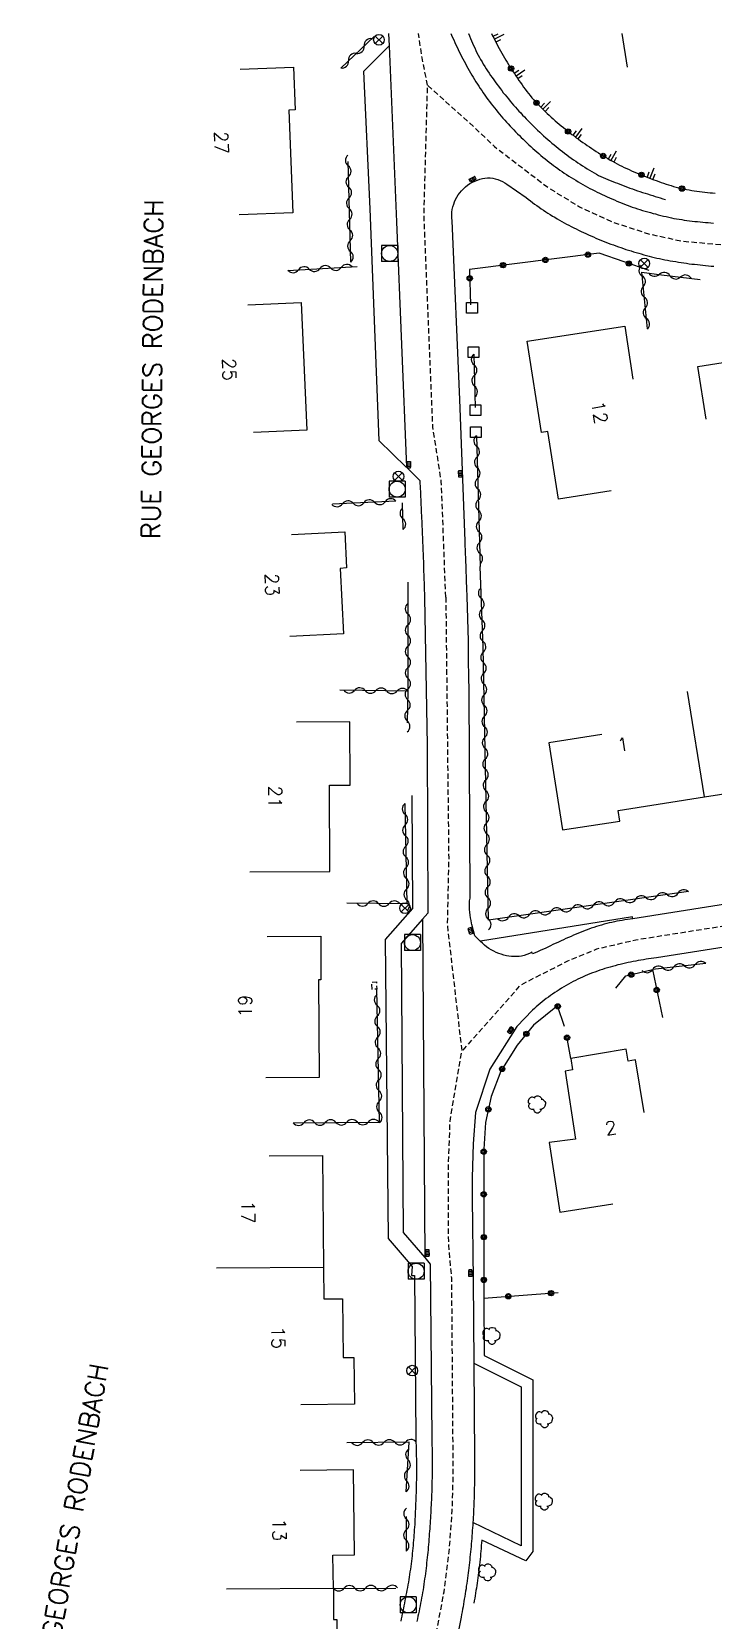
# Model space of a CAD drawing. Header units: millimetres. Extents: x 150037 to 150985, y 153000 to 154000.
# Drawn here: x 150324.9 to 150388.6, y 153851.5 to 154000.1 of the extents above; entities that cross this region are included whole.
import ezdxf
from ezdxf.enums import TextEntityAlignment as Align

# ---------------------------------------------------------------- set-up
doc = ezdxf.new("R2010")
doc.units = ezdxf.units.MM
doc.linetypes.add('DASHED', pattern=[0.75, 0.5, -0.25])
doc.layers.get('0').update_dxf_attribs({"linetype": 'CONTINUOUS'})
for name, color, linetype in [('W0001', 6, 'DASHED'), ('W0008', 7, 'CONTINUOUS'), ('W0017', 7, 'CONTINUOUS'), ('W0100', 7, 'CONTINUOUS'), ('W0112', 1, 'DASHED'), ('W0211', 2, 'CONTINUOUS'), ('W0300', 7, 'CONTINUOUS'), ('W0310', 3, 'CONTINUOUS'), ('W0322', 7, 'CONTINUOUS'), ('W0400', 7, 'CONTINUOUS'), ('W0420', 7, 'CONTINUOUS'), ('W0469', 7, 'CONTINUOUS'), ('W0989', 7, 'CONTINUOUS'), ('W0991', 7, 'CONTINUOUS'), ('W1102', 7, 'CONTINUOUS')]:
    doc.layers.add(name, color=color, linetype=linetype)
doc.styles.get("Standard").update_dxf_attribs({"font": 'romans.shx', "width": 0.85})

# ---------------------------------------------------------------- blocks, each defined once
blk = doc.blocks.new('T400')
for p, q in [((-0.15, 0.3), (0.15, 0.3)), ((-0.15, -0.25), (-0.15, 0.3)), ((-0.15, 0.15), (0.15, 0.15)), ((-0.15, 0), (0.15, 0)), ((0.15, 0.3), (0.15, -0.25)), ((-0.15, -0.15), (0.15, -0.15)), ((-0.15, -0.25), (-0.15, -0.3)), ((-0.15, -0.3), (0.15, -0.3)), ((0.15, -0.3), (0.15, -0.25))]:
    blk.add_line(p, q)
blk = doc.blocks.new('T300')
for p, q in [((-0.8, 0.51), (-0.86, 0.34)), ((-0.86, 0.34), (-0.86, 0.17)), ((-0.86, 0.17), (-0.74, 0.06)), ((-0.69, 0.63), (-0.8, 0.51)), ((-0.8, -0.06), (-0.74, 0.06)), ((-0.74, 0.06), (-0.69, 0.11)), ((-0.57, 0.69), (-0.69, 0.63)), ((-0.46, 0.69), (-0.57, 0.69)), ((-0.29, 0.63), (-0.46, 0.69)), ((-0.29, 0.63), (-0.17, 0.74)), ((-0.23, 0.57), (-0.29, 0.63)), ((-0.17, 0.74), (-0.06, 0.8)), ((-0.06, 0.8), (0.06, 0.8)), ((0.06, 0.8), (0.23, 0.74)), ((0.23, 0.74), (0.34, 0.63)), ((0.34, 0.63), (0.4, 0.51)), ((0.46, 0.46), (0.34, 0.46)), ((0.4, 0.51), (0.4, 0.46)), ((0.57, 0.4), (0.46, 0.46)), ((0.57, 0.4), (0.69, 0.29)), ((0.69, 0.29), (0.74, 0.17)), ((0.74, 0.06), (0.69, -0.17)), ((0.74, 0.17), (0.74, 0.06)), ((-0.8, -0.17), (-0.8, -0.06)), ((-0.8, -0.23), (-0.8, -0.17)), ((-0.74, -0.34), (-0.8, -0.23)), ((-0.69, -0.4), (-0.74, -0.34)), ((-0.51, -0.46), (-0.69, -0.4)), ((-0.4, -0.46), (-0.51, -0.46)), ((-0.4, -0.46), (-0.34, -0.46)), ((-0.34, -0.46), (-0.34, -0.4)), ((-0.34, -0.51), (-0.34, -0.46)), ((-0.29, -0.63), (-0.34, -0.51)), ((-0.17, -0.74), (-0.29, -0.63)), ((-0.06, -0.8), (-0.17, -0.74)), ((0.06, -0.8), (-0.06, -0.8)), ((0.17, -0.74), (0.06, -0.8)), ((0.23, -0.69), (0.17, -0.74)), ((0.29, -0.46), (0.23, -0.46)), ((0.29, -0.63), (0.23, -0.69)), ((0.46, -0.4), (0.29, -0.46)), ((0.34, -0.51), (0.29, -0.63)), ((0.34, -0.51), (0.34, -0.46)), ((0.57, -0.34), (0.46, -0.4)), ((0.63, -0.29), (0.57, -0.34)), ((0.69, -0.17), (0.63, -0.29))]:
    blk.add_line(p, q)
blk = doc.blocks.new('T420')
for p, q in [((0.75, 0.75), (-0.75, 0.75)), ((-0.75, 0.75), (-0.75, -0.75)), ((0.75, 0.75), (0.75, -0.75)), ((0.75, -0.75), (-0.75, -0.75))]:
    blk.add_line(p, q)
blk.add_ellipse((0, 0), major_axis=(-0.53, 0.53), ratio=1, start_param=3.926991, end_param=10.210176)
blk = doc.blocks.new('t322o')
at = {"color": 0, "linetype": 'Continuous'}
for radius in [0.25, 0.15]:
    blk.add_circle((0, 0), radius, dxfattribs=at)
blk = doc.blocks.new('t310o')
at = {"color": 0, "linetype": 'Continuous'}
for centre, start, end in [((-0.5, 0.38), 216.8699, 323.1304), ((0.5, -0.37), 36.8699, 143.1303)]:
    blk.add_arc(centre, 0.625, start, end, dxfattribs=at)
blk = doc.blocks.new('t112o')
at = {"color": 0, "linetype": 'Continuous'}
for p, q in [((-0.5, 0.5), (0.5, 0.5)), ((-0.5, -0.5), (-0.5, 0.5)), ((0.5, 0.5), (0.5, -0.5)), ((0.5, -0.5), (-0.5, -0.5))]:
    blk.add_line(p, q, dxfattribs=at)
blk = doc.blocks.new('t211o')
at = {"color": 0, "linetype": 'Continuous'}
for p, q in [((-0.29, 0.5), (-0.29, 0)), ((0, 1), (0, 0)), ((0.29, 0.5), (0.29, 0))]:
    blk.add_line(p, q, dxfattribs=at)
blk = doc.blocks.new('T469')
at = {"color": 0, "linetype": 'Continuous', "flags": 128}
for points in [[(-0.35, 0.35), (0.35, -0.35)], [(-0.35, -0.35), (0.35, 0.35)]]:
    blk.add_lwpolyline(points, dxfattribs=at)
at = {"color": 0, "linetype": 'Continuous'}
blk.add_circle((0, 0), 0.5, dxfattribs=at)

msp = doc.modelspace()

# ---------------------------------------------------------------- linework, layer by layer
at = {"layer": 'W0001', "flags": 128}
for points in [[(150361.91, 153995.14), (150361.39, 153997.71), (150361.05, 154000)], [(150363.61, 153947.25), (150363.19, 153958.07), (150362.4, 153963.16), (150361.57, 153982.99), (150361.91, 153995.14), (150366.3, 153991.19), (150368.18, 153989.4), (150370.65, 153987.5), (150373.27, 153985.51), (150376.11, 153983.78), (150379.22, 153982.34), (150382.69, 153981.21), (150385.74, 153980.56), (150390.05, 153980.18), (150394.17, 153980.36), (150398.41, 153981), (150402.99, 153981.73), (150434.66, 153986.77), (150462.8, 153991.26), (150470.88, 153992.75), (150478.12, 153994.47), (150478.15, 153995.49), (150477.91, 154000)], [(150363.61, 153947.25), (150363.88, 153922.83), (150363.74, 153916.66), (150365.11, 153904.75), (150370.61, 153910.98), (150375.01, 153913.22), (150377.74, 153914.35), (150381.37, 153915.2), (150399.65, 153918.09), (150430.29, 153922.96), (150462.44, 153928.06), (150475.73, 153930.15), (150479.24, 153930.6), (150481.09, 153930.57), (150482.97, 153930.09)], [(150371.04, 153758.8), (150365.93, 153764.36), (150363.06, 153767.02), (150360.11, 153769.97), (150356.93, 153773.89), (150354.42, 153778.07), (150352.39, 153782.46), (150350.64, 153787.56), (150349.54, 153792.76), (150349, 153796.59), (150348.71, 153801.53), (150348.81, 153806.25), (150349.02, 153811.19), (150349.46, 153814.05), (150350.15, 153817.37), (150351.05, 153820.59), (150352.12, 153823.73), (150353.58, 153827.26), (150355.2, 153830.71), (150356.95, 153834.23), (150358.8, 153837.64), (150360.17, 153841.16), (150361.07, 153843.92), (150362.02, 153847.3), (150362.8, 153850.74), (150363.45, 153854.21), (150363.96, 153858.34), (150364.21, 153861.8), (150364.31, 153865.26), (150364.23, 153875.34), (150364.17, 153883.55), (150363.88, 153886.63), (150363.85, 153893.7), (150364.01, 153898.24), (150365.11, 153904.75)]]:
    msp.add_lwpolyline(points, dxfattribs=at)
at = {"layer": 'W0008', "flags": 128}
for points in [[(150358.26, 154000), (150358.31, 153998.83), (150358.99, 153982.37), (150359.92, 153959.41), (150361.17, 153958.16), (150361.19, 153957.9), (150361.2, 153957.65), (150361.21, 153957.4), (150361.23, 153957.15), (150361.24, 153956.89), (150361.25, 153956.64), (150361.26, 153956.39), (150361.28, 153956.14), (150361.29, 153955.89), (150361.3, 153955.63), (150361.31, 153955.38), (150361.32, 153955.13), (150361.33, 153954.88), (150361.35, 153954.62), (150361.36, 153954.37), (150361.37, 153954.12), (150361.38, 153953.87), (150361.39, 153953.61), (150361.4, 153953.36), (150361.41, 153953.11), (150361.42, 153952.86), (150361.43, 153952.6), (150361.44, 153952.35), (150361.45, 153952.1), (150361.46, 153951.85), (150361.47, 153951.6), (150361.48, 153951.35), (150361.49, 153951.11), (150361.5, 153950.86), (150361.51, 153950.61), (150361.52, 153950.36), (150361.53, 153950.11), (150361.53, 153949.86), (150361.54, 153949.62), (150361.55, 153949.37), (150361.56, 153949.12), (150361.57, 153948.87), (150361.58, 153948.62), (150361.58, 153948.37), (150361.59, 153948.13), (150361.6, 153947.88), (150361.61, 153947.63), (150361.61, 153947.38), (150361.62, 153947.19)], [(150364.08, 154000), (150364.15, 153999.83), (150364.25, 153999.6), (150364.35, 153999.38), (150364.45, 153999.15), (150364.55, 153998.93), (150364.66, 153998.71), (150364.76, 153998.49), (150364.87, 153998.27), (150364.98, 153998.05), (150365.09, 153997.83), (150365.21, 153997.61), (150365.32, 153997.39), (150365.44, 153997.17), (150365.56, 153996.96), (150365.68, 153996.74), (150365.8, 153996.53), (150365.92, 153996.32), (150366.05, 153996.1), (150366.17, 153995.89), (150366.3, 153995.68), (150366.43, 153995.47), (150366.56, 153995.26), (150366.7, 153995.06), (150366.83, 153994.85), (150366.97, 153994.64), (150367.11, 153994.43), (150367.26, 153994.23), (150367.4, 153994.03), (150367.55, 153993.82), (150367.7, 153993.62), (150367.85, 153993.42), (150368, 153993.23), (150368.15, 153993.03), (150368.31, 153992.84), (150368.47, 153992.64), (150368.63, 153992.45), (150368.79, 153992.26), (150368.95, 153992.08), (150369.12, 153991.89), (150369.28, 153991.7), (150369.45, 153991.52), (150369.62, 153991.33), (150369.79, 153991.15), (150369.96, 153990.97), (150370.14, 153990.79), (150370.31, 153990.61), (150370.49, 153990.44), (150370.67, 153990.26), (150370.85, 153990.09), (150371.03, 153989.92), (150371.21, 153989.74), (150371.39, 153989.57), (150371.57, 153989.4), (150371.76, 153989.24), (150371.94, 153989.07), (150372.13, 153988.91), (150372.32, 153988.75), (150372.51, 153988.58), (150372.7, 153988.43), (150372.89, 153988.27), (150373.09, 153988.11), (150373.28, 153987.96), (150373.48, 153987.8), (150373.68, 153987.65), (150373.88, 153987.51), (150374.08, 153987.36), (150374.28, 153987.21), (150374.48, 153987.07), (150374.69, 153986.93), (150374.9, 153986.79), (150375.11, 153986.65), (150375.32, 153986.52), (150375.54, 153986.38), (150375.76, 153986.25), (150375.98, 153986.12), (150376.2, 153985.99), (150376.42, 153985.86), (150376.64, 153985.74), (150376.86, 153985.62), (150377.09, 153985.5), (150377.31, 153985.38), (150377.54, 153985.27), (150377.77, 153985.15), (150378, 153985.04), (150378.23, 153984.93), (150378.46, 153984.82), (150378.69, 153984.72), (150378.92, 153984.61), (150379.15, 153984.51), (150379.39, 153984.41), (150379.62, 153984.31), (150379.86, 153984.21), (150380.09, 153984.12), (150380.33, 153984.02), (150380.57, 153983.93), (150380.81, 153983.84), (150381.05, 153983.75), (150381.29, 153983.67), (150381.53, 153983.59), (150381.77, 153983.51), (150382.01, 153983.44), (150382.25, 153983.36), (150382.5, 153983.29), (150382.74, 153983.23), (150382.99, 153983.16), (150383.23, 153983.1), (150383.48, 153983.03), (150383.73, 153982.97), (150383.97, 153982.91), (150384.22, 153982.86), (150384.47, 153982.8), (150384.72, 153982.74), (150384.95, 153982.69), (150385.19, 153982.65), (150385.43, 153982.6), (150385.67, 153982.57), (150385.91, 153982.53), (150386.15, 153982.5), (150386.39, 153982.47), (150386.64, 153982.44), (150386.89, 153982.41), (150387.14, 153982.39), (150387.39, 153982.36), (150387.64, 153982.34), (150387.89, 153982.31), (150388.15, 153982.29), (150388.4, 153982.27), (150388.65, 153982.25)], [(150358.31, 153998.83), (150355.91, 153996.42), (150356.49, 153983.59), (150357.35, 153961.91), (150359.91, 153959.42)], [(150365.6, 153947.3), (150365.6, 153947.31), (150365.6, 153947.56), (150365.59, 153947.81), (150365.58, 153948.05), (150365.57, 153948.3), (150365.56, 153948.54), (150365.55, 153948.79), (150365.55, 153949.04), (150365.54, 153949.28), (150365.53, 153949.53), (150365.52, 153949.77), (150365.51, 153950.02), (150365.5, 153950.27), (150365.49, 153950.51), (150365.48, 153950.76), (150365.47, 153951), (150365.46, 153951.25), (150365.45, 153951.5), (150365.44, 153951.74), (150365.43, 153951.99), (150365.42, 153952.23), (150365.41, 153952.48), (150364.93, 153965.75), (150364.2, 153982.46), (150364.17, 153982.73), (150364.16, 153982.99), (150364.17, 153983.26), (150364.21, 153983.52), (150364.27, 153983.78), (150364.35, 153984.02), (150364.43, 153984.25), (150364.53, 153984.47), (150364.65, 153984.68), (150364.78, 153984.88), (150364.92, 153985.08), (150365.08, 153985.27), (150365.26, 153985.46), (150365.45, 153985.64), (150365.65, 153985.79), (150365.87, 153985.94), (150366.1, 153986.07), (150366.33, 153986.18), (150366.56, 153986.27), (150366.79, 153986.35), (150367.03, 153986.41), (150367.27, 153986.46), (150367.51, 153986.48), (150367.76, 153986.47), (150368.01, 153986.44), (150368.24, 153986.39), (150368.47, 153986.33), (150368.7, 153986.24), (150368.92, 153986.14), (150369.13, 153986.02), (150369.33, 153985.88), (150371.12, 153984.63), (150371.32, 153984.48), (150371.52, 153984.32), (150371.72, 153984.17), (150371.92, 153984.02), (150372.12, 153983.88), (150372.33, 153983.73), (150372.53, 153983.59), (150372.74, 153983.45), (150372.95, 153983.31), (150373.16, 153983.18), (150373.37, 153983.05), (150373.59, 153982.91), (150373.8, 153982.79), (150374.02, 153982.66), (150374.24, 153982.53), (150374.46, 153982.41), (150374.68, 153982.28), (150374.9, 153982.16), (150375.13, 153982.04), (150375.35, 153981.93), (150375.58, 153981.81), (150375.8, 153981.7), (150376.03, 153981.59), (150376.26, 153981.47), (150376.49, 153981.37), (150376.71, 153981.26), (150376.95, 153981.15), (150377.18, 153981.05), (150377.41, 153980.95), (150377.64, 153980.85), (150377.87, 153980.75), (150378.11, 153980.65), (150378.34, 153980.56), (150378.58, 153980.47), (150378.81, 153980.38), (150379.05, 153980.29), (150379.28, 153980.2), (150379.51, 153980.12), (150379.75, 153980.03), (150379.99, 153979.95), (150380.22, 153979.87), (150380.46, 153979.79), (150380.7, 153979.72), (150380.94, 153979.64), (150381.17, 153979.57), (150381.41, 153979.5), (150381.65, 153979.43), (150381.89, 153979.36), (150382.14, 153979.29), (150382.38, 153979.23), (150382.62, 153979.16), (150382.86, 153979.1), (150383.1, 153979.04), (150383.35, 153978.98), (150383.6, 153978.92), (150383.85, 153978.87), (150384.1, 153978.82), (150384.35, 153978.77), (150384.6, 153978.72), (150384.85, 153978.68), (150385.11, 153978.64), (150385.36, 153978.6), (150385.61, 153978.56), (150385.87, 153978.52), (150386.12, 153978.49), (150386.37, 153978.45), (150386.63, 153978.42), (150386.88, 153978.39), (150387.14, 153978.36), (150387.39, 153978.33), (150387.65, 153978.3), (150387.91, 153978.28), (150388.17, 153978.25), (150388.43, 153978.23), (150388.69, 153978.21)], [(150361.62, 153947.19), (150361.87, 153933.41), (150361.92, 153917.69), (150361.43, 153917.14), (150361.64, 153885.47), (150362.16, 153884.85), (150362.3, 153868.65), (150362.3, 153868.4), (150362.31, 153868.14), (150362.31, 153867.89), (150362.32, 153867.64), (150362.32, 153867.38), (150362.33, 153867.13), (150362.33, 153866.87), (150362.33, 153866.62), (150362.33, 153866.36), (150362.33, 153866.11), (150362.33, 153865.85), (150362.33, 153865.6), (150362.33, 153865.34), (150362.32, 153865.09), (150362.32, 153864.83), (150362.31, 153864.58), (150362.31, 153864.33), (150362.3, 153864.07), (150362.29, 153863.82), (150362.29, 153863.56), (150362.28, 153863.31), (150362.27, 153863.05), (150362.26, 153862.81), (150362.25, 153862.56), (150362.24, 153862.31), (150362.22, 153862.07), (150362.21, 153861.82), (150362.2, 153861.58), (150362.19, 153861.33), (150362.17, 153861.09), (150362.16, 153860.84), (150362.14, 153860.59), (150362.12, 153860.35), (150362.11, 153860.1), (150362.09, 153859.86), (150362.07, 153859.61), (150362.05, 153859.37), (150362.03, 153859.12), (150362.01, 153858.87), (150361.99, 153858.63), (150361.97, 153858.38), (150361.95, 153858.14), (150361.92, 153857.89), (150361.9, 153857.65), (150361.88, 153857.4), (150361.85, 153857.16), (150361.82, 153856.91), (150361.79, 153856.67), (150361.77, 153856.41), (150361.73, 153856.16), (150361.7, 153855.91), (150361.67, 153855.65), (150361.63, 153855.4), (150361.59, 153855.15), (150361.56, 153854.9), (150361.52, 153854.64), (150361.48, 153854.39), (150361.43, 153854.14), (150361.39, 153853.89), (150361.35, 153853.63), (150361.3, 153853.38), (150361.25, 153853.13), (150361.21, 153852.88), (150361.16, 153852.64), (150361.11, 153852.39), (150361.06, 153852.15), (150361.01, 153851.91), (150360.96, 153851.66), (150360.91, 153851.42)], [(150409.85, 153921.7), (150381.09, 153917.16), (150380.84, 153917.12), (150380.6, 153917.09), (150380.35, 153917.05), (150380.11, 153917.01), (150379.86, 153916.97), (150379.62, 153916.93), (150379.38, 153916.88), (150379.14, 153916.82), (150378.9, 153916.77), (150378.66, 153916.71), (150378.42, 153916.65), (150378.18, 153916.58), (150377.93, 153916.51), (150377.69, 153916.44), (150377.45, 153916.36), (150377.21, 153916.27), (150376.98, 153916.19), (150376.74, 153916.1), (150376.5, 153916), (150376.27, 153915.91), (150376.03, 153915.81), (150375.8, 153915.72), (150375.56, 153915.62), (150375.32, 153915.52), (150375.09, 153915.42), (150374.85, 153915.31), (150374.62, 153915.2), (150374.39, 153915.09), (150374.16, 153914.97), (150373.63, 153914.75), (150373.39, 153914.63), (150373.14, 153914.51), (150372.9, 153914.39), (150372.65, 153914.28), (150372.42, 153914.18), (150372.19, 153914.08), (150371.97, 153913.98), (150371.73, 153913.89), (150371.66, 153914.03), (150371.43, 153913.91), (150371.2, 153913.81), (150370.95, 153913.73), (150370.7, 153913.67), (150370.47, 153913.63), (150370.23, 153913.62), (150370, 153913.62), (150369.76, 153913.63), (150369.52, 153913.66), (150369.28, 153913.71), (150369.04, 153913.77), (150368.8, 153913.84), (150368.56, 153913.92), (150368.32, 153914.01), (150368.09, 153914.12), (150367.86, 153914.25), (150367.64, 153914.39), (150367.43, 153914.54), (150367.23, 153914.71), (150367.04, 153914.88), (150366.84, 153915.05), (150366.67, 153915.22), (150366.5, 153915.39), (150366.34, 153915.56), (150366.03, 153916.63), (150366.01, 153916.76), (150365.97, 153917), (150365.93, 153917.25), (150365.89, 153917.5), (150365.86, 153917.77), (150365.83, 153918.03), (150365.82, 153918.3), (150365.82, 153918.56), (150365.84, 153918.83), (150365.88, 153919.09), (150365.79, 153938.57), (150365.78, 153938.8), (150365.78, 153939.04), (150365.77, 153939.27), (150365.77, 153939.5), (150365.76, 153939.73), (150365.76, 153939.96), (150365.75, 153940.2), (150365.75, 153940.45), (150365.74, 153940.69), (150365.74, 153940.94), (150365.74, 153941.19), (150365.73, 153941.44), (150365.73, 153941.69), (150365.73, 153941.93), (150365.73, 153942.18), (150365.73, 153942.43), (150365.72, 153942.68), (150365.72, 153942.93), (150365.72, 153943.18), (150365.6, 153947.3)], [(150360.44, 153928.71), (150360.5, 153918.13), (150357.95, 153915.24), (150358.22, 153887.26), (150360.46, 153884.64), (150360.41, 153883.79), (150360.69, 153883.78), (150360.81, 153868.62), (150360.81, 153868.37), (150360.82, 153868.13), (150360.83, 153867.88), (150360.84, 153867.63), (150360.84, 153867.39), (150360.85, 153867.14), (150360.85, 153866.9), (150360.86, 153866.65), (150360.86, 153866.4), (150360.86, 153866.16), (150360.86, 153865.91), (150360.86, 153865.66), (150360.86, 153865.42), (150360.86, 153865.17), (150360.86, 153864.93), (150360.86, 153864.68), (150360.85, 153864.43), (150360.85, 153864.19), (150360.84, 153863.94), (150360.84, 153863.7), (150360.83, 153863.45), (150360.82, 153863.2), (150360.81, 153862.96), (150360.8, 153862.71), (150360.79, 153862.46), (150360.78, 153862.22), (150360.77, 153861.97), (150360.76, 153861.72), (150360.75, 153861.48), (150360.74, 153861.23), (150360.72, 153860.99), (150360.71, 153860.74), (150360.7, 153860.49), (150360.68, 153860.25), (150360.66, 153860), (150360.65, 153859.76), (150360.63, 153859.51), (150360.61, 153859.27), (150360.59, 153859.02), (150360.57, 153858.77), (150360.55, 153858.53), (150360.53, 153858.28), (150360.5, 153858.04), (150360.48, 153857.79), (150360.45, 153857.55), (150360.42, 153857.3), (150360.4, 153857.06), (150360.37, 153856.81), (150360.33, 153856.57), (150360.3, 153856.32), (150360.26, 153856.07), (150360.23, 153855.83), (150360.19, 153855.58), (150360.15, 153855.34), (150360.11, 153855.09), (150360.06, 153854.85), (150360.02, 153854.6), (150359.98, 153854.36), (150359.93, 153854.12), (150359.88, 153853.87), (150359.84, 153853.63), (150359.79, 153853.39), (150359.74, 153853.14), (150359.69, 153852.9), (150359.64, 153852.66), (150359.59, 153852.41), (150359.54, 153852.17), (150359.5, 153851.92), (150359.45, 153851.68), (150359.4, 153851.44)], [(150381.08, 153917.15), (150381.08, 153917.35), (150366.84, 153915.06)], [(150402.71, 153916.57), (150383.32, 153913.5), (150383.07, 153913.47), (150382.83, 153913.44), (150382.58, 153913.41), (150382.34, 153913.37), (150382.1, 153913.33), (150381.86, 153913.29), (150381.61, 153913.25), (150381.37, 153913.21), (150381.13, 153913.16), (150380.89, 153913.11), (150380.65, 153913.06), (150380.41, 153913.01), (150380.17, 153912.95), (150379.93, 153912.9), (150379.69, 153912.84), (150379.45, 153912.77), (150379.21, 153912.71), (150378.97, 153912.64), (150378.73, 153912.57), (150378.49, 153912.5), (150378.26, 153912.43), (150378.02, 153912.35), (150377.79, 153912.27), (150377.55, 153912.18), (150377.32, 153912.1), (150377.09, 153912.01), (150376.86, 153911.91), (150376.63, 153911.81), (150376.4, 153911.71), (150376.17, 153911.61), (150375.95, 153911.5), (150375.73, 153911.39), (150375.51, 153911.28), (150375.29, 153911.16), (150375.07, 153911.04), (150374.86, 153910.92), (150374.64, 153910.79), (150374.43, 153910.66), (150374.22, 153910.53), (150374.01, 153910.4), (150373.81, 153910.26), (150373.6, 153910.12), (150373.4, 153909.99), (150373.21, 153909.84), (150373.01, 153909.7), (150372.82, 153909.55), (150372.62, 153909.4), (150372.44, 153909.25), (150372.25, 153909.09), (150372.07, 153908.93), (150371.89, 153908.77), (150371.71, 153908.6), (150370.24, 153907.07), (150367.73, 153903.09), (150366.4, 153899.04), (150366.16, 153896.11), (150366.07, 153892.97), (150366.08, 153890.99), (150366.17, 153883.4), (150366.22, 153875.58), (150366.3, 153866.77), (150366.3, 153866.51), (150366.3, 153866.25), (150366.3, 153866), (150366.3, 153865.74), (150366.3, 153865.48), (150366.29, 153865.22), (150366.29, 153864.96), (150366.29, 153864.71), (150366.28, 153864.45), (150366.28, 153864.19), (150366.27, 153863.93), (150366.27, 153863.68), (150366.26, 153863.42), (150366.25, 153863.17), (150366.25, 153862.92), (150366.24, 153862.67), (150366.23, 153862.43), (150366.22, 153862.18), (150366.21, 153861.93), (150366.2, 153861.68), (150366.19, 153861.43), (150366.18, 153861.19), (150366.16, 153860.94), (150366.14, 153860.69), (150366.13, 153860.44), (150366.11, 153860.19), (150366.09, 153859.94), (150366.07, 153859.69), (150366.05, 153859.44), (150366.03, 153859.19), (150366.01, 153858.94), (150365.99, 153858.69), (150365.97, 153858.44), (150365.95, 153858.2), (150365.92, 153857.95), (150365.9, 153857.7), (150365.87, 153857.45), (150365.85, 153857.2), (150365.82, 153856.95), (150365.79, 153856.7), (150365.76, 153856.45), (150365.73, 153856.2), (150365.7, 153855.96), (150365.67, 153855.71), (150365.64, 153855.46), (150365.6, 153855.22), (150365.57, 153854.98), (150365.53, 153854.74), (150365.5, 153854.49), (150365.46, 153854.25), (150365.42, 153854.01), (150365.38, 153853.77), (150365.34, 153853.52), (150365.3, 153853.28), (150365.26, 153853.04), (150365.22, 153852.8), (150365.18, 153852.56), (150365.14, 153852.32), (150365.09, 153852.08), (150365.05, 153851.83), (150364.58, 153849.51)], [(150367.16, 153881.67), (150367.21, 153876.31), (150371.76, 153874.02), (150371.75, 153857.96), (150371.1, 153857.09), (150366.97, 153859.03), (150366.95, 153858.78), (150366.93, 153858.52), (150366.91, 153858.26), (150366.88, 153858.01), (150366.86, 153857.75), (150366.84, 153857.49), (150366.81, 153857.24), (150366.78, 153856.98), (150366.75, 153856.73), (150366.73, 153856.47), (150366.69, 153856.21), (150366.66, 153855.98), (150366.63, 153855.74), (150366.6, 153855.5), (150366.57, 153855.26), (150366.54, 153855.02), (150366.5, 153854.78), (150366.47, 153854.54), (150366.43, 153854.31), (150366.39, 153854.07), (150366.35, 153853.83), (150366.31, 153853.59), (150366.27, 153853.36), (150366.23, 153853.12)]]:
    msp.add_lwpolyline(points, dxfattribs=at)
at = {"layer": 'W0017', "flags": 128}
for points in [[(150361.43, 153917.14), (150359.43, 153914.84), (150359.63, 153887.8), (150361.64, 153885.47)], [(150366.22, 153875.58), (150370.66, 153873.36), (150370.66, 153858.49), (150366.14, 153860.68)]]:
    msp.add_lwpolyline(points, dxfattribs=at)
at = {"layer": 'W0100', "flags": 128}
for points in [[(150380.6, 153996.83), (150380.1, 154000)], [(150344.37, 153996.65), (150349.36, 153996.84), (150349.52, 153992.84), (150348.92, 153992.8), (150349.29, 153983.21), (150344.29, 153983.02)], [(150345.09, 153974.61), (150350.09, 153974.83), (150350.61, 153962.88), (150345.62, 153962.66)], [(150379.09, 153957.19), (150374.15, 153956.41), (150373.15, 153962.76), (150372.57, 153962.67), (150371.22, 153971.21), (150380.34, 153972.6), (150381.09, 153967.66)], [(150387.96, 153963.89), (150387.18, 153968.82), (150394.3, 153969.95), (150393.96, 153972.18), (150398.28, 153972.86), (150399.06, 153967.92)], [(150349.18, 153953.13), (150354.18, 153953.36), (150354.33, 153949.99), (150353.73, 153949.94), (150354.03, 153943.81), (150349.03, 153943.56)], [(150345.27, 153921.54), (150352.77, 153921.58), (150352.72, 153929.65), (150354.68, 153929.66), (150354.65, 153935.58), (150349.65, 153935.55)], [(150378.19, 153934.39), (150373.25, 153933.61), (150374.53, 153925.47), (150379.89, 153926.29), (150379.73, 153927.29), (150387.79, 153928.56), (150397.03, 153930.01), (150397.23, 153929), (150402.54, 153929.85), (150401.75, 153934.79)], [(150346.91, 153915.52), (150351.91, 153915.55), (150351.93, 153911.46), (150351.72, 153911.46), (150351.77, 153902.31), (150346.77, 153902.28)], [(150382.16, 153899.03), (150381.34, 153903.96), (150380.66, 153903.85), (150380.48, 153904.95), (150375.3, 153904.08), (150375.45, 153903.03), (150374.76, 153902.92), (150375.75, 153896.54), (150373.28, 153896.22), (150374.29, 153889.72), (150379.23, 153890.49)], [(150347.09, 153894.98), (150352.09, 153895.02), (150352.16, 153884.55), (150352.2, 153881.6), (150353.96, 153881.61), (150354.02, 153876.12), (150355.02, 153876.11), (150355.06, 153871.75), (150350.06, 153871.7)], [(150353.1, 153854.52), (150353.06, 153857.64), (150355.06, 153857.66), (150354.98, 153865.6), (150349.98, 153865.55)], [(150353.1, 153854.5), (150353.12, 153851.61), (150353.42, 153851.61), (150353.46, 153843.65), (150348.46, 153843.62)]]:
    msp.add_lwpolyline(points, dxfattribs=at)
at = {"layer": 'W0112', "flags": 128}
msp.add_lwpolyline([(150356.71, 153910.56), (150356.67, 153911.24), (150357.12, 153911.27), (150357.16, 153910.59)], close=True, dxfattribs=at)
at = {"layer": 'W0211', "flags": 128}
msp.add_lwpolyline([(150365.72, 154000), (150365.73, 153999.99), (150365.82, 153999.76), (150365.91, 153999.53), (150366, 153999.31), (150366.1, 153999.08), (150366.2, 153998.85), (150366.31, 153998.63), (150366.41, 153998.41), (150366.52, 153998.19), (150366.64, 153997.97), (150366.75, 153997.75), (150366.87, 153997.54), (150367, 153997.32), (150367.12, 153997.11), (150367.25, 153996.9), (150367.38, 153996.69), (150367.52, 153996.49), (150367.66, 153996.28), (150367.8, 153996.07), (150367.95, 153995.86), (150368.09, 153995.66), (150368.24, 153995.45), (150368.38, 153995.25), (150368.53, 153995.05), (150368.69, 153994.85), (150368.84, 153994.65), (150368.99, 153994.45), (150369.15, 153994.25), (150369.31, 153994.06), (150369.47, 153993.87), (150369.63, 153993.67), (150369.79, 153993.48), (150369.95, 153993.29), (150370.12, 153993.1), (150370.28, 153992.92), (150370.45, 153992.73), (150370.62, 153992.55), (150370.79, 153992.36), (150370.96, 153992.18), (150371.13, 153992), (150371.31, 153991.82), (150371.49, 153991.64), (150371.66, 153991.46), (150371.84, 153991.28), (150372.02, 153991.11), (150372.2, 153990.93), (150372.39, 153990.76), (150372.57, 153990.59), (150372.76, 153990.41), (150372.95, 153990.24), (150373.14, 153990.07), (150373.34, 153989.9), (150373.53, 153989.74), (150373.73, 153989.57), (150373.92, 153989.41), (150374.12, 153989.25), (150374.32, 153989.09), (150374.52, 153988.94), (150374.72, 153988.78), (150374.93, 153988.63), (150375.13, 153988.48), (150375.34, 153988.33), (150375.55, 153988.18), (150375.76, 153988.03), (150375.97, 153987.89), (150376.18, 153987.75), (150376.39, 153987.61), (150376.61, 153987.47), (150376.82, 153987.33), (150377.04, 153987.2), (150377.26, 153987.07), (150377.48, 153986.94), (150377.69, 153986.82), (150377.9, 153986.71), (150378.12, 153986.6), (150378.33, 153986.5), (150378.55, 153986.41), (150378.77, 153986.32), (150378.99, 153986.23), (150379.22, 153986.14), (150379.44, 153986.05), (150379.66, 153985.97), (150379.9, 153985.88), (150380.13, 153985.79), (150380.36, 153985.7), (150380.6, 153985.62), (150380.83, 153985.53), (150381.07, 153985.45), (150381.3, 153985.36), (150381.54, 153985.28), (150381.77, 153985.2), (150382.01, 153985.12), (150382.24, 153985.04), (150382.48, 153984.97), (150382.72, 153984.89), (150382.96, 153984.82), (150383.19, 153984.74), (150383.43, 153984.67), (150383.67, 153984.6), (150383.91, 153984.53), (150384.15, 153984.46)], dxfattribs=at)
at = {"layer": 'W0310', "flags": 128}
for points in [[(150353.79, 153996.75), (150356.91, 153999.69)], [(150354.73, 153978.6), (150354.47, 153988.01)], [(150348.84, 153977.82), (150355.33, 153978.18)], [(150382.48, 153972.34), (150381.94, 153977.66), (150383.78, 153977.42), (150387.41, 153976.97)], [(150366.22, 153969.99), (150366.36, 153965.01)], [(150366.47, 153962.36), (150366.82, 153950.11)], [(150358.94, 153956.24), (150353, 153955.94)], [(150359.63, 153953.59), (150359.55, 153956.09)], [(150386.32, 153919.7), (150367.59, 153917.04), (150367.11, 153942.53), (150366.82, 153950.11)], [(150360.06, 153948.66), (150360.06, 153938.48), (150360.01, 153935.5)], [(150360.06, 153938.47), (150353.69, 153938.54)], [(150359.77, 153927.94), (150359.96, 153918.57), (150354.34, 153918.61)], [(150387.93, 153912.99), (150382.93, 153912.43)], [(150349.34, 153898.06), (150357.42, 153898.15), (150357.16, 153910.58)], [(150359.89, 153863.56), (150360.18, 153868.2), (150354.36, 153868.15)], [(150359.92, 153858.01), (150359.93, 153861.23)], [(150353.1, 153854.52), (150358.95, 153854.55)]]:
    msp.add_lwpolyline(points, dxfattribs=at)
at = {"layer": 'W0322', "flags": 128}
for points in [[(150367.89, 154000), (150367.93, 153999.9), (150368.04, 153999.68), (150368.15, 153999.45), (150368.26, 153999.23), (150368.37, 153999.01), (150368.48, 153998.79), (150368.6, 153998.57), (150368.72, 153998.36), (150368.84, 153998.14), (150368.96, 153997.93), (150369.09, 153997.71), (150369.21, 153997.5), (150369.34, 153997.29), (150369.48, 153997.08), (150369.61, 153996.87), (150369.75, 153996.65), (150369.89, 153996.44), (150370.03, 153996.23), (150370.17, 153996.02), (150370.31, 153995.81), (150370.45, 153995.6), (150370.59, 153995.39), (150370.74, 153995.18), (150370.89, 153994.98), (150371.04, 153994.77), (150371.19, 153994.57), (150371.35, 153994.37), (150371.51, 153994.17), (150371.67, 153993.98), (150371.84, 153993.79), (150372.01, 153993.6), (150372.18, 153993.41), (150372.36, 153993.23), (150372.54, 153993.05), (150372.72, 153992.87), (150372.9, 153992.69), (150373.08, 153992.51), (150373.27, 153992.34), (150373.46, 153992.17), (150373.64, 153992), (150373.83, 153991.83), (150374.02, 153991.66), (150374.22, 153991.5), (150374.41, 153991.34), (150374.61, 153991.18), (150374.8, 153991.02), (150375, 153990.86), (150375.2, 153990.7), (150375.4, 153990.55), (150375.6, 153990.4), (150375.8, 153990.24), (150376.01, 153990.09), (150376.21, 153989.95), (150376.42, 153989.8), (150376.63, 153989.65), (150376.84, 153989.51), (150377.05, 153989.37), (150377.26, 153989.23), (150377.47, 153989.09), (150377.68, 153988.95), (150377.9, 153988.81), (150378.11, 153988.67), (150378.33, 153988.54), (150378.54, 153988.41), (150378.76, 153988.28), (150378.97, 153988.15), (150379.19, 153988.03), (150379.41, 153987.91), (150379.63, 153987.79), (150379.85, 153987.68), (150380.08, 153987.57), (150380.3, 153987.46), (150380.53, 153987.36), (150380.75, 153987.25), (150380.98, 153987.15), (150381.21, 153987.05), (150381.44, 153986.96), (150381.67, 153986.86), (150381.9, 153986.77), (150382.13, 153986.67), (150382.36, 153986.58), (150382.59, 153986.49), (150382.83, 153986.4), (150383.06, 153986.31), (150383.29, 153986.23), (150383.52, 153986.14), (150383.75, 153986.06), (150383.98, 153985.98), (150384.22, 153985.9), (150384.45, 153985.82), (150384.69, 153985.75), (150384.92, 153985.68), (150385.16, 153985.61), (150385.4, 153985.55), (150385.64, 153985.5), (150385.88, 153985.44), (150386.12, 153985.39), (150386.36, 153985.35), (150386.61, 153985.31), (150386.85, 153985.27), (150387.09, 153985.23), (150387.34, 153985.2), (150387.58, 153985.16), (150387.83, 153985.14), (150388.07, 153985.11), (150388.32, 153985.09), (150388.56, 153985.07), (150388.81, 153985.05)], [(150382.62, 153977.81), (150377.96, 153979.43), (150365.83, 153977.91), (150365.92, 153974.59)], [(150379.52, 153910.66), (150380.44, 153911.81), (150382.93, 153912.43), (150383.89, 153907.94)], [(150374.7, 153907.07), (150374.06, 153909.03), (150371.82, 153907.21), (150370.29, 153905.35), (150368.76, 153902.92), (150367.86, 153900.54), (150367.31, 153898.1), (150367.16, 153895.61), (150367.17, 153881.68), (150374.13, 153882.19)], [(150375.3, 153904.08), (150374.93, 153906.14)]]:
    msp.add_lwpolyline(points, dxfattribs=at)
at = {"layer": 'W1102', "flags": 128}
for points in [[(150387.79, 153928.56), (150386.23, 153938.44)], [(150352.16, 153884.55), (150342.16, 153884.48)], [(150353.1, 153854.5), (150343.1, 153854.45)]]:
    msp.add_lwpolyline(points, dxfattribs=at)

# ---------------------------------------------------------------- block references
at = {"layer": 'W0112'}
for p in [(150366.06, 153974.33), (150366.2, 153970.17), (150366.38, 153964.74), (150366.41, 153962.68)]:
    msp.add_blockref('t112o', p, dxfattribs=at)
at = {"layer": 'W0211'}
for p, rotation in [((150368.15, 153999.44), 296.3805691028772), ((150370.18, 153996), 303.8416696067308), ((150372.69, 153992.9), 315.2600864059261), ((150375.73, 153990.3), 323.2788249039152), ((150379.06, 153988.1), 330.6806332892948), ((150382.7, 153986.45), 338.8691521270456)]:
    msp.add_blockref('t211o', p, dxfattribs=dict(at, rotation=rotation))
at = {"layer": 'W0300'}
for p in [(150372.18, 153899.79), (150367.93, 153878.14), (150372.85, 153870.35), (150372.83, 153862.63), (150367.53, 153856.01)]:
    msp.add_blockref('T300', p, dxfattribs=at)
at = {"layer": 'W0310'}
for p, rotation in [((150355.98, 153998.81), 43.29076449243657), ((150354.52, 153997.44), 43.29076449243657), ((150354.49, 153987.6), 91.53210906119942), ((150354.54, 153985.6), 91.53210906119942), ((150354.59, 153983.6), 91.53210906119942), ((150354.65, 153981.6), 91.53210906119942), ((150354.7, 153979.6), 91.53210906119942), ((150349.84, 153977.88), 3.198633357684835), ((150351.84, 153977.99), 3.198633357684835), ((150353.84, 153978.1), 3.198633357684835), ((150381.98, 153977.31), 95.72005309902586), ((150383.58, 153977.45), 352.7492326948146), ((150382.18, 153975.32), 95.72005309902586), ((150385.57, 153977.2), 352.9151272839123), ((150382.38, 153973.33), 95.72005309902586), ((150366.25, 153968.99), 271.5296237183953), ((150366.3, 153966.99), 271.5296237183953), ((150366.49, 153961.36), 271.6466030250138), ((150366.55, 153959.36), 271.6466030250138), ((150366.61, 153957.36), 271.6466030250138), ((150353.95, 153955.99), 182.911912264431), ((150355.95, 153956.09), 182.911912264431), ((150357.95, 153956.19), 182.911912264431), ((150359.6, 153954.59), 91.68411578259222), ((150366.67, 153955.36), 271.6466030250138), ((150366.72, 153953.36), 271.6466030250138), ((150366.78, 153951.36), 271.6466030250138), ((150366.93, 153947.12), 92.2350786822523), ((150360.06, 153945.66), 269.9602755858476), ((150367.01, 153945.12), 92.2350786822523), ((150360.06, 153943.66), 269.9602755858476), ((150367.09, 153943.12), 92.2350786822523), ((150360.06, 153941.66), 269.9602755858476), ((150367.14, 153941.12), 91.07658694170867), ((150360.06, 153939.66), 269.9602755858476), ((150367.18, 153939.12), 91.07658694170867), ((150355.06, 153938.53), 179.3896860209703), ((150357.06, 153938.51), 179.3896860209703), ((150359.06, 153938.48), 179.3896860209703), ((150360.04, 153937.66), 269.1406005497517), ((150367.22, 153937.12), 91.07658694170867), ((150360.01, 153935.66), 269.1406005497517), ((150367.25, 153935.13), 91.07658694170867), ((150367.29, 153933.13), 91.07658694170867), ((150367.33, 153931.13), 91.07658694170867), ((150367.37, 153929.13), 91.07658694170867), ((150359.79, 153926.94), 271.1441773911566), ((150367.4, 153927.13), 91.07658694170867), ((150359.83, 153924.94), 271.1441773911566), ((150367.44, 153925.13), 91.07658694170867), ((150367.48, 153923.13), 91.07658694170867), ((150359.87, 153922.94), 271.1441773911566), ((150359.91, 153920.94), 271.1441773911566), ((150367.52, 153921.13), 91.07658694170867), ((150359.95, 153918.94), 271.1441773911566), ((150367.55, 153919.13), 91.07658694170867), ((150383.35, 153919.28), 188.0873496000964), ((150385.33, 153919.56), 188.0873496000964), ((150356.32, 153918.6), 179.6150584480056), ((150358.32, 153918.59), 179.6150584480056), ((150373.45, 153917.87), 188.0873496000964), ((150375.43, 153918.15), 188.0873496000964), ((150377.41, 153918.43), 188.0873496000964), ((150379.39, 153918.71), 188.0873496000964), ((150381.37, 153919), 188.0873496000964), ((150367.59, 153917.13), 91.07658694170867), ((150369.48, 153917.31), 188.0873496000964), ((150371.46, 153917.59), 188.0873496000964), ((150382.96, 153912.43), 186.3270346505266), ((150384.94, 153912.66), 186.3270346505266), ((150386.93, 153912.88), 186.3270346505266), ((150357.19, 153909.07), 91.17283527877791), ((150357.23, 153907.07), 91.17283527877791), ((150357.27, 153905.07), 91.17283527877791), ((150357.32, 153903.07), 91.17283527877791), ((150357.36, 153901.08), 91.17283527877791), ((150357.4, 153899.08), 91.17283527877791), ((150350.34, 153898.08), 0.6030605104798851), ((150352.34, 153898.1), 0.6030605104798851), ((150354.34, 153898.12), 0.6030605104798851), ((150356.34, 153898.14), 0.6030605104798851), ((150355.83, 153868.16), 180.4997576247768), ((150357.83, 153868.18), 180.4997576247768), ((150359.83, 153868.2), 180.4997576247768), ((150360.08, 153866.55), 86.50405949811676), ((150359.96, 153864.56), 86.50405949811676), ((150359.93, 153861.01), 89.82699303902633), ((150359.92, 153859.01), 89.82699303902633), ((150354.1, 153854.53), 0.307344644046023), ((150356.1, 153854.54), 0.307344644046023), ((150358.1, 153854.55), 0.307344644046023)]:
    msp.add_blockref('t310o', p, dxfattribs=dict(at, rotation=rotation))
at = {"layer": 'W0322'}
for p, rotation in [((150369.71, 153996.71), 302.6555390403179), ((150372.09, 153993.5), 312.7591310253702), ((150375.05, 153990.82), 321.9211797253756), ((150378.33, 153988.53), 328.3284662037435), ((150381.91, 153986.76), 338.1135686006349), ((150385.7, 153985.48), 347.5249712293269), ((150376.9, 153979.3), 187.1442638794001), ((150368.96, 153978.31), 187.1442638794001), ((150372.93, 153978.8), 187.1442638794001), ((150380.73, 153978.47), 160.7317866340369), ((150365.85, 153977.07), 271.4682339315525), ((150380.95, 153911.94), 14.06232858352768), ((150383.34, 153910.51), 282.1132434225343), ((150374.08, 153908.97), 108.2290693507328), ((150371.15, 153906.4), 230.4736161359545), ((150374.95, 153906.05), 99.9619249899897), ((150368.88, 153903.11), 237.8993770017651), ((150367.59, 153899.34), 257.2464388093788), ((150367.16, 153895.38), 270.0415811219822), ((150367.16, 153891.38), 270.0415811219822), ((150367.17, 153887.38), 270.0415811219822), ((150367.17, 153883.38), 270.0415811219822), ((150369.46, 153881.85), 4.265760772955836), ((150373.45, 153882.14), 4.265760772955836)]:
    msp.add_blockref('t322o', p, dxfattribs=dict(at, rotation=rotation))
at = {"layer": 'W0400'}
for p, rotation in [((150366.13, 153986.35), 115.5627096064015), ((150360.16, 153959.65), 2.316244956393554), ((150364.96, 153958.78), 182.0942632739129), ((150365.92, 153916.02), 196.2015858898544), ((150369.67, 153906.73), 147.7476536890262), ((150361.89, 153885.91), 0.3799440786045771), ((150365.91, 153884.01), 180.6754548739162)]:
    msp.add_blockref('T400', p, dxfattribs=dict(at, rotation=rotation))
at = {"layer": 'W0420'}
for p in [(150358.36, 153979.41), (150359.06, 153957.36), (150360.49, 153914.93), (150360.83, 153884.19), (150360.1, 153852.98)]:
    msp.add_blockref('T420', p, dxfattribs=at)
at = {"layer": 'W0469'}
for p in [(150357.36, 153999.4), (150382.17, 153978.46), (150359.18, 153958.54), (150359.8, 153918.15), (150360.47, 153874.89)]:
    msp.add_blockref('T469', p, dxfattribs=at)

# ---------------------------------------------------------------- texts
at = {"layer": 'W0989'}
for rotation, p in [(89.4825, (150336.16, 153968.59)), (80.0405, (150328.45, 153859.89))]:
    msp.add_text('RUE GEORGES RODENBACH', height=1.75, rotation=rotation, dxfattribs=at).set_placement(p, align=Align.MIDDLE)
at = {"layer": 'W0991'}
for s, rotation, p in [('27', 272.0713, (150342.62, 153989.77)), ('25', 272.4992, (150343.36, 153968.55)), ('12', 279.3219, (150377.99, 153964.54)), ('23', 272.2268, (150347.36, 153948.42)), ('1', 9.1575, (150380.18, 153933.47)), ('21', 270.0293, (150347.65, 153928.56)), ('19', 89.4059, (150344.84, 153909)), ('2', 9.4648, (150379.04, 153897.61)), ('17', 270.4063, (150345.13, 153889.73)), ('15', 271.0639, (150347.95, 153877.97)), ('13', 270.6112, (150348.04, 153859.99))]:
    msp.add_text(s, height=1.25, rotation=rotation, dxfattribs=at).set_placement(p, align=Align.MIDDLE)

doc.saveas('drawing.dxf')
